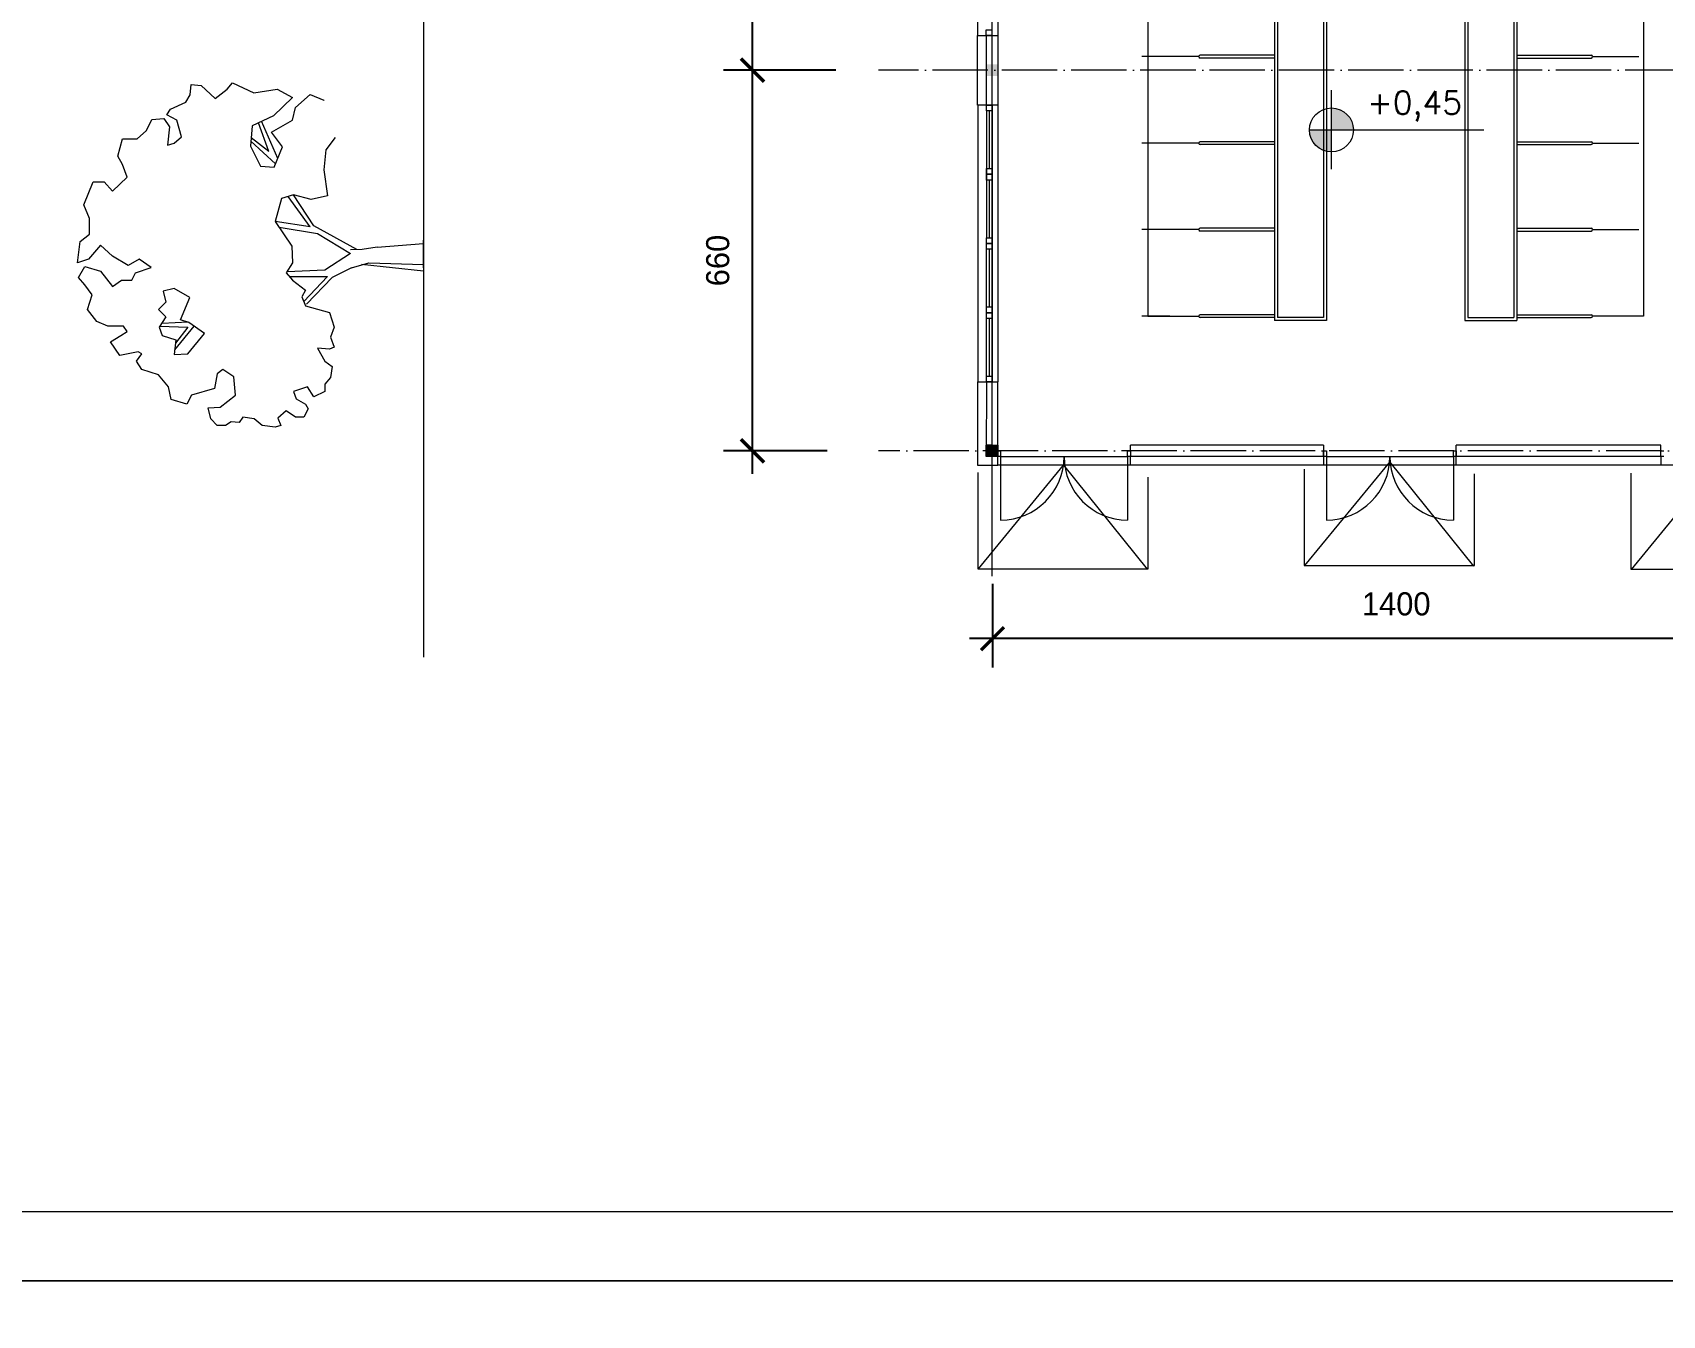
# Model space of a CAD drawing. Header units: millimetres. Extents: x 73 to 57768, y -40361 to 10065.
# Drawn here: x 35372 to 38198, y 5 to 2229 of the extents above; entities that cross this region are included whole.
import ezdxf

# ---------------------------------------------------------------- set-up
doc = ezdxf.new("R2010")
doc.units = ezdxf.units.MM
doc.linetypes.add('ACAD_ISO04W100', pattern=[30, 24, -3, 0, -3])
for name, color, linetype, lineweight in [('1', 7, 'Continuous', 15), ('kote', 124, 'Continuous', 5), ('okvir', 120, 'Continuous', 13), ('Osovine', 252, 'ACAD_ISO04W100', 9), ('tanka', 140, 'Continuous', 9), ('zidovi', 195, 'Continuous', 5)]:
    doc.layers.add(name, color=color, linetype=linetype, lineweight=lineweight)
doc.layers.add('pogled', color=7, linetype='Continuous', lineweight=5, true_color=0x8db1c3)
doc.styles.add('zlaja', font='verdana.TTF', dxfattribs={"height": 40})
doc.dimstyles.new('1na200', dxfattribs={"dimtxt": 40, "dimasz": 40, "dimexe": 50, "dimexo": 50, "dimgap": 40, "dimtad": 1, "dimdec": 0, "dimtxsty": 'Standard', "dimblk": 'ARCHTICK', "dimcen": 40, "dimdle": 40, "dimadec": 0, "dimazin": 0, "dimtfac": 1, "dimtdec": 0, "dimtix": 1, "dimtmove": 2, "dimatfit": 3, "dimfxl": 1, "dimarcsym": 0})

# ---------------------------------------------------------------- blocks, each defined once
blk = doc.blocks.new('_ArchTick')
at = {"layer": 'kote', "color": 0, "const_width": 0.15}
blk.add_lwpolyline([(-0.5, -0.5), (0.5, 0.5)], dxfattribs=at)
blk = doc.blocks.new('*D227')
at = {"layer": 'Defpoints', "color": 0}
for p in [(37036.2, 1323), (38436.2, 1323), (37036.2, 1178.1)]:
    blk.add_point(p, dxfattribs=at)
at = {"layer": 'pogled', "color": 0, "lineweight": -2}
for p, q in [((37036.2, 1273), (37036.2, 1128.1)), ((38436.2, 1273), (38436.2, 1128.1)), ((38476.2, 1178.1), (36996.2, 1178.1))]:
    blk.add_line(p, q, dxfattribs=at)
at = {"layer": 'pogled', "color": 0, "lineweight": -2, "xscale": 40, "yscale": 40, "zscale": 40, "rotation": 180}
blk.add_blockref('_ArchTick', (37036.2, 1178.1), dxfattribs=at)
at = {"layer": 'pogled', "color": 0, "lineweight": -2, "xscale": 40, "yscale": 40, "zscale": 40}
blk.add_blockref('_ArchTick', (38436.2, 1178.1), dxfattribs=at)
at = {"layer": 'pogled', "color": 0, "insert": (37736.2, 1238.1), "char_height": 40, "attachment_point": 5}
blk.add_mtext('1400', dxfattribs=at)
blk = doc.blocks.new('*D230')
at = {"layer": 'Defpoints', "color": 0}
for p in [(36619.9, 2163.6), (36814.7, 2163.6), (36799.7, 1503.6)]:
    blk.add_point(p, dxfattribs=at)
at = {"layer": 'pogled', "color": 0, "lineweight": -2}
for p, q in [((36619.9, 1463.6), (36619.9, 2203.6)), ((36764.7, 2163.6), (36569.9, 2163.6)), ((36749.7, 1503.6), (36569.9, 1503.6))]:
    blk.add_line(p, q, dxfattribs=at)
at = {"layer": 'pogled', "color": 0, "lineweight": -2, "xscale": 40, "yscale": 40, "zscale": 40}
for p, rotation in [((36619.9, 2163.6), 90), ((36619.9, 1503.6), 270)]:
    blk.add_blockref('_ArchTick', p, dxfattribs=dict(at, rotation=rotation))
at = {"layer": 'pogled', "color": 0, "insert": (36559.9, 1833.6), "char_height": 40, "attachment_point": 5, "rotation": 90}
blk.add_mtext('660', dxfattribs=at)
blk = doc.blocks.new('*D231')
at = {"layer": 'Defpoints', "color": 0}
for p in [(36619.9, 2763.8), (36817.2, 2763.8), (36814.7, 2163.6)]:
    blk.add_point(p, dxfattribs=at)
at = {"layer": 'pogled', "color": 0, "lineweight": -2}
for p, q in [((36619.9, 2123.6), (36619.9, 2803.8)), ((36767.2, 2763.8), (36569.9, 2763.8)), ((36764.7, 2163.6), (36569.9, 2163.6))]:
    blk.add_line(p, q, dxfattribs=at)
at = {"layer": 'pogled', "color": 0, "lineweight": -2, "xscale": 40, "yscale": 40, "zscale": 40}
for p, rotation in [((36619.9, 2763.8), 90), ((36619.9, 2163.6), 270)]:
    blk.add_blockref('_ArchTick', p, dxfattribs=dict(at, rotation=rotation))
at = {"layer": 'pogled', "color": 0, "insert": (36559.9, 2463.7), "char_height": 40, "attachment_point": 5, "rotation": 90}
blk.add_mtext('600', dxfattribs=at)

msp = doc.modelspace()

# ---------------------------------------------------------------- hatches: boundary and pattern name
at = {"layer": 'pogled'}
h = msp.add_hatch(color=256, dxfattribs=at)
h.paths.add_polyline_path([(37623.875, 2098.165, -0.41421356), (37661.993, 2060.047), (37623.875, 2060.047)])
h.paths.add_polyline_path([(37585.757, 2060.047), (37623.875, 2060.047), (37623.875, 2021.929, -0.41421356)])
at = {"layer": 'zidovi'}
h = msp.add_hatch(color=256, dxfattribs=at)
h.paths.add_polyline_path([(37025.242, 2773.812), (37045.242, 2773.812), (37045.242, 2753.812), (37025.242, 2753.812)])
h.paths.add_polyline_path([(37025.242, 2173.812), (37045.242, 2173.812), (37045.242, 2153.812), (37025.242, 2153.812)])
msp.add_hatch(color=256, dxfattribs=at).paths.add_polyline_path([(37025.242, 1513.633), (37045.242, 1513.633), (37045.242, 1493.633), (37025.242, 1493.633)])

# ---------------------------------------------------------------- linework, layer by layer
at = {"layer": '1', "color": 251, "linetype": 'ACAD_ISO04W100', "ltscale": 4}
for p, q in [((39910.569, 2163.553), (36838.302, 2163.553)), ((38676.707, 1503.553), (36838.302, 1503.553))]:
    msp.add_line(p, q, dxfattribs=at)
at = {"layer": 'okvir'}
for points in [[(28073.426, 10064.707), (28073.426, 64.707), (42073.426, 64.707), (42073.426, 10064.707)], [(28495.734, 9944.707), (28495.734, 184.707), (41953.426, 184.707), (41953.426, 9944.707)], [(28073.426, 64.707), (28073.426, -9935.293), (42073.426, -9935.293), (42073.426, 64.707)]]:
    msp.add_lwpolyline(points, close=True, dxfattribs=at)
at = {"layer": 'Osovine', "ltscale": 100}
msp.add_line((37035.242, 5788.633), (37035.242, 1286.114), dxfattribs=at)
at = {"layer": 'pogled'}
for p, q in [((37305.242, 2937.201), (37305.242, 1737.201)), ((38165.242, 2937.201), (38165.242, 1737.201)), ((37343.837, 2187.201), (37294.956, 2187.201)), ((37343.837, 2187.201), (37294.956, 2187.201)), ((37393.837, 2187.201), (37313.837, 2187.201)), ((37525.143, 2189.7), (37396.143, 2189.7)), ((37525.242, 2184.702), (37396.143, 2184.702)), ((37945.242, 2184.702), (38074.34, 2184.702)), ((37945.34, 2189.7), (38074.34, 2189.7)), ((38076.646, 2187.201), (38156.646, 2187.201)), ((37623.875, 1992.131), (37623.875, 2129.241)), ((37343.837, 2037.201), (37294.956, 2037.201)), ((37343.837, 2037.201), (37294.956, 2037.201)), ((37393.837, 2037.201), (37313.837, 2037.201)), ((37525.143, 2039.7), (37396.143, 2039.7)), ((37585.757, 2060.047), (37888.063, 2060.047)), ((37945.34, 2039.7), (38074.34, 2039.7)), ((38076.646, 2037.201), (38156.646, 2037.201)), ((37525.242, 2034.702), (37396.143, 2034.702)), ((37945.242, 2034.702), (38074.34, 2034.702)), ((37343.837, 1887.201), (37294.956, 1887.201)), ((37343.837, 1887.201), (37294.956, 1887.201)), ((37393.837, 1887.201), (37313.837, 1887.201)), ((37525.143, 1889.7), (37396.143, 1889.7)), ((37525.242, 1884.702), (37396.143, 1884.702)), ((37945.242, 1884.702), (38074.34, 1884.702)), ((37945.34, 1889.7), (38074.34, 1889.7)), ((38076.646, 1887.201), (38156.646, 1887.201)), ((37343.837, 1737.201), (37294.956, 1737.201)), ((37343.837, 1737.201), (37294.956, 1737.201)), ((37305.242, 1737.201), (37393.837, 1737.201)), ((37525.143, 1739.7), (37396.143, 1739.7)), ((37525.242, 1734.702), (37396.143, 1734.702)), ((37945.242, 1734.702), (38074.34, 1734.702)), ((37945.34, 1739.7), (38074.34, 1739.7)), ((38165.242, 1737.201), (38076.646, 1737.201))]:
    msp.add_line(p, q, dxfattribs=at)
at = {"layer": 'pogled', "color": 3, "linetype": 'ByBlock'}
for p, q in [((35781.149, 2022.543), (35763.335, 2072.349)), ((35796.782, 2010.279), (35768.395, 2075.114)), ((35750.055, 2040.809), (35793.01, 2001.066)), ((35781.149, 2022.543), (35750.561, 2046.359)), ((35852.893, 1891.912), (35814.63, 1944.483)), ((35859.27, 1893.505), (35824.196, 1947.669)), ((35852.893, 1891.912), (35792.309, 1901.47)), ((35934.067, 1852.655), (35859.27, 1893.505)), ((35799.065, 1891.345), (35865.647, 1880.76)), ((35865.647, 1880.76), (35923.042, 1845.713)), ((36049.562, 1820.757), (36049.562, 1868.953)), ((35923.042, 1845.713), (35878.401, 1817.038)), ((35942.933, 1852.974), (35922.667, 1852.244)), ((35969.283, 1856.6), (35942.933, 1852.974)), ((35969.283, 1856.6), (36049.562, 1863.127)), ((36049.562, 1863.127), (36049.562, 1814.931)), ((35878.401, 1817.038), (35813.036, 1813.852)), ((35924.462, 1821.013), (35891.156, 1804.293)), ((35924.462, 1821.013), (35954.557, 1829.702)), ((36049.562, 1814.931), (35942.25, 1826.789)), ((35954.557, 1829.702), (36049.562, 1826.474)), ((35616.936, 1785.177), (35597.804, 1780.398)), ((35644.039, 1769.246), (35616.936, 1785.177)), ((35817.818, 1805.886), (35883.185, 1805.886)), ((35883.185, 1805.886), (35841.733, 1762.874)), ((35891.156, 1804.293), (35846.516, 1758.095)), ((35602.587, 1761.281), (35589.833, 1748.537)), ((35597.804, 1780.398), (35602.587, 1761.281)), ((35628.096, 1731.012), (35644.039, 1769.246)), ((35589.833, 1748.537), (35602.587, 1735.792)), ((35602.587, 1735.792), (35591.427, 1718.268)), ((35641.487, 1726.553), (35596.21, 1724.64)), ((35642.445, 1726.233), (35628.096, 1731.012)), ((35669.548, 1707.117), (35642.445, 1726.233)), ((35591.427, 1718.268), (35596.21, 1703.931)), ((35592.542, 1720.018), (35640.851, 1718.268)), ((35596.21, 1703.931), (35620.125, 1695.965)), ((35620.125, 1695.965), (35616.936, 1670.477)), ((35651.52, 1719.833), (35618.009, 1679.053)), ((35640.851, 1718.268), (35619.41, 1690.253)), ((35640.851, 1672.07), (35669.548, 1707.117)), ((35616.936, 1670.477), (35640.851, 1672.07))]:
    msp.add_line(p, q, dxfattribs=at)
at = {"layer": 'pogled'}
for points in [[(36049.562, 5586.103), (36049.562, 1999.044), (36049.562, 1146.19)], [(36049.562, 5217.379), (36049.562, 2666.657), (36049.562, 1813.802)]]:
    msp.add_lwpolyline(points, dxfattribs=at)
at = {"layer": 'pogled', "color": 3, "linetype": 'ByBlock'}
msp.add_lwpolyline([(35896.437, 2046.988), (35879.996, 2025.729), (35876.807, 1990.682), (35883.185, 1946.076), (35854.487, 1939.704), (35824.196, 1947.669), (35803.469, 1941.297), (35792.309, 1901.47), (35821.007, 1858.457), (35822.601, 1829.783), (35811.441, 1812.259), (35822.601, 1799.514), (35844.921, 1781.991), (35838.544, 1770.839), (35844.921, 1754.909), (35886.373, 1743.757), (35894.345, 1718.268), (35887.968, 1700.745), (35894.345, 1683.221), (35886.373, 1680.035), (35865.647, 1681.628), (35878.401, 1659.325), (35891.156, 1649.766), (35887.968, 1630.65), (35878.401, 1619.498), (35878.401, 1606.754), (35859.27, 1597.196), (35848.11, 1614.719), (35824.196, 1606.754), (35828.978, 1594.01), (35844.921, 1584.451), (35849.704, 1576.486), (35841.733, 1562.148), (35827.384, 1562.148), (35811.441, 1573.299), (35797.092, 1560.555), (35801.875, 1547.811), (35792.309, 1544.625), (35769.989, 1547.811), (35755.64, 1558.962), (35736.509, 1562.148), (35730.132, 1552.59), (35715.783, 1554.183), (35706.217, 1547.811), (35691.869, 1547.811), (35680.708, 1558.962), (35675.925, 1578.079), (35696.651, 1579.672), (35723.754, 1600.382), (35720.566, 1632.243), (35701.434, 1644.987), (35691.869, 1637.022), (35687.085, 1611.533), (35647.228, 1600.382), (35639.256, 1584.451), (35612.153, 1592.417), (35607.371, 1614.719), (35589.833, 1635.429), (35561.136, 1644.987), (35551.57, 1659.325), (35561.136, 1672.07), (35554.758, 1675.256), (35522.872, 1668.884), (35506.929, 1692.779), (35524.467, 1703.931), (35535.627, 1710.303), (35529.249, 1719.861), (35502.146, 1719.861), (35483.015, 1727.826), (35467.072, 1748.537), (35475.043, 1774.025), (35462.289, 1791.549), (35451.129, 1804.293), (35462.289, 1823.41), (35489.392, 1815.445), (35510.118, 1788.363), (35526.061, 1799.514), (35543.598, 1799.514), (35549.975, 1812.259), (35577.078, 1821.817), (35556.353, 1836.155), (35537.221, 1825.003), (35510.118, 1840.934), (35489.392, 1860.051), (35468.666, 1836.155), (35449.535, 1829.783), (35454.317, 1866.423), (35470.26, 1879.167), (35470.26, 1906.25), (35460.695, 1930.145), (35476.638, 1969.972), (35495.769, 1969.972), (35510.118, 1954.041), (35535.627, 1977.937), (35527.655, 2000.24), (35519.684, 2014.578), (35527.655, 2044.845), (35553.164, 2044.845), (35569.107, 2059.183), (35578.673, 2078.3), (35599.399, 2079.893), (35608.965, 2065.556), (35605.776, 2033.694), (35616.936, 2036.88), (35629.691, 2048.032), (35621.719, 2076.707), (35604.182, 2086.265), (35610.559, 2095.824), (35637.111, 2108.307), (35645.083, 2121.052), (35646.677, 2138.576), (35664.215, 2136.983), (35688.129, 2114.679), (35708.855, 2130.61), (35718.421, 2141.762), (35755.148, 2124.122), (35795.498, 2130.871), (35822.601, 2116.533), (35789.121, 2084.672), (35752.452, 2067.149), (35749.263, 2032.101), (35766.801, 1997.054), (35790.715, 1995.461), (35805.064, 2030.508), (35785.932, 2055.997), (35822.601, 2076.707), (35827.384, 2099.01), (35852.893, 2121.312), (35876.807, 2111.754), (35877.013, 2111.229)], dxfattribs=at)
at = {"layer": 'pogled', "ltscale": 5}
for points in [[(37011.946, 1299.18), (37159.214, 1478.633), (37304.594, 1298.235)], [(37576.471, 1471.824), (37576.471, 1304.923), (37871.821, 1304.923), (37871.821, 1463.616)], [(37577.577, 1304.849), (37724.845, 1484.302), (37870.225, 1303.904)], [(38144.336, 1298.213), (38291.604, 1477.666), (38436.983, 1297.269)], [(37010.84, 1466.155), (37010.84, 1299.254), (37306.19, 1299.254), (37306.19, 1457.947)], [(38143.23, 1465.189), (38143.23, 1298.288), (38438.58, 1298.288), (38438.58, 1456.98)]]:
    msp.add_lwpolyline(points, dxfattribs=at)
at = {"layer": 'pogled'}
msp.add_circle((37623.875, 2060.047), 38.118, dxfattribs=at)
for centre, start, end in [((37396.344, 2187.201), 94.600823, 265.399177), ((38074.139, 2187.201), 274.600823, 85.399177), ((37396.344, 2037.201), 94.600823, 265.399177), ((38074.139, 2037.201), 274.600823, 85.399177), ((37396.344, 1887.201), 94.600823, 265.399177), ((38074.139, 1887.201), 274.600823, 85.399177), ((37396.344, 1737.201), 94.600823, 265.399177), ((38074.139, 1737.201), 274.600823, 85.399177)]:
    msp.add_arc(centre, 2.507, start, end, dxfattribs=at)
at = {"layer": 'tanka'}
for p, q in [((37525.242, 2942.702), (37525.242, 1729.702)), ((37615.242, 2942.702), (37615.242, 1729.702)), ((37855.242, 2942.702), (37855.242, 1729.702)), ((37945.242, 2942.702), (37945.242, 1729.702)), ((37530.242, 2937.702), (37530.242, 1734.702)), ((37610.242, 2937.702), (37610.242, 1734.702)), ((37860.242, 2937.702), (37860.242, 1734.702)), ((37940.242, 2937.702), (37940.242, 1734.702)), ((37010.242, 2463.812), (37010.242, 2223.812)), ((37045.242, 2463.812), (37045.242, 2223.812)), ((37010.562, 2103.128), (37010.562, 1623.128)), ((37025.562, 2093.128), (37025.562, 1873.128)), ((37035.562, 2093.128), (37035.562, 1993.128)), ((37045.562, 2103.128), (37045.562, 1623.128)), ((37035.562, 1973.128), (37035.562, 1873.128)), ((37025.378, 1853.128), (37025.378, 1753.128)), ((37035.562, 1853.128), (37035.562, 1753.128)), ((37025.378, 1733.128), (37025.378, 1633.128)), ((37035.562, 1733.128), (37035.562, 1633.128)), ((37615.242, 1729.702), (37525.242, 1729.702)), ((37610.242, 1734.702), (37530.242, 1734.702)), ((37855.242, 1729.702), (37945.242, 1729.702)), ((37860.242, 1734.702), (37940.242, 1734.702)), ((37275.242, 1478.633), (37045.242, 1478.633)), ((37050.242, 1493.633), (37270.242, 1493.633)), ((37050.242, 1493.633), (37050.242, 1383.633)), ((37270.242, 1493.633), (37270.242, 1383.633)), ((37840.242, 1478.633), (37610.242, 1478.633)), ((37615.242, 1493.633), (37835.242, 1493.633)), ((37615.242, 1493.633), (37615.242, 1383.633)), ((37835.242, 1493.633), (37835.242, 1383.633)), ((38425.242, 1478.633), (38195.242, 1478.633))]:
    msp.add_line(p, q, dxfattribs=at)
for centre, start, end in [((37050.242, 1493.633), 270, 0), ((37270.242, 1493.633), 180, 270), ((37615.242, 1493.633), 270, 0), ((37835.242, 1493.633), 180, 270)]:
    msp.add_arc(centre, 110, start, end, dxfattribs=at)
at = {"layer": 'zidovi'}
for p, q in [((37010.242, 2103.128), (37010.242, 2223.812)), ((37010.242, 2223.812), (37045.242, 2223.812)), ((37025.242, 2223.812), (37025.242, 2103.128)), ((37045.242, 2223.812), (37045.242, 2103.128)), ((37045.562, 2103.128), (37010.562, 2103.128)), ((37030.562, 2093.128), (37030.562, 1993.128)), ((37025.562, 1993.128), (37025.562, 1973.128)), ((37025.562, 1993.128), (37025.562, 1973.128)), ((37030.562, 1973.128), (37030.562, 1873.128)), ((37030.562, 1853.128), (37030.562, 1753.128)), ((37030.562, 1733.128), (37030.562, 1633.128)), ((37010.242, 1623.128), (37045.242, 1623.128)), ((37010.242, 1623.128), (37010.242, 1478.633)), ((37025.893, 1623.128), (37025.242, 1493.633)), ((37045.242, 1478.633), (37045.242, 1623.128)), ((37035.242, 1513.633), (37025.242, 1513.633)), ((37025.242, 1493.633), (37025.242, 1513.633)), ((37025.242, 1513.633), (37045.242, 1513.633)), ((37025.242, 1493.633), (37025.242, 1513.633)), ((37025.242, 1513.633), (37045.242, 1513.633)), ((37025.242, 1493.633), (37025.242, 1513.633)), ((37025.242, 1513.633), (37045.242, 1513.633)), ((37025.242, 1493.633), (37025.242, 1513.633)), ((37025.242, 1513.633), (37045.242, 1513.633)), ((37045.242, 1513.633), (37045.242, 1493.633)), ((37045.242, 1513.633), (37045.242, 1493.633)), ((37045.242, 1513.633), (37045.242, 1493.633)), ((37045.242, 1513.633), (37045.242, 1493.633)), ((37045.242, 1503.633), (37050.242, 1503.633)), ((37045.242, 1503.633), (37050.242, 1503.633)), ((37045.242, 1493.633), (37045.242, 1503.633)), ((37050.242, 1503.633), (37050.242, 1493.633)), ((37270.242, 1503.633), (37275.242, 1503.633)), ((37270.242, 1493.633), (37270.242, 1503.633)), ((37275.242, 1503.633), (37275.242, 1513.633)), ((37610.242, 1513.633), (37275.242, 1513.633)), ((37275.242, 1503.633), (37275.242, 1493.633)), ((37610.242, 1513.633), (37610.242, 1478.633)), ((37610.242, 1503.633), (37615.242, 1503.633)), ((37610.242, 1493.633), (37610.242, 1503.633)), ((37615.242, 1503.633), (37615.242, 1493.633)), ((37835.242, 1503.633), (37840.242, 1503.633)), ((37835.242, 1493.633), (37835.242, 1503.633)), ((38195.242, 1513.633), (37840.242, 1513.633)), ((37840.242, 1478.633), (37840.242, 1513.633)), ((37840.242, 1503.633), (37840.242, 1493.633)), ((38195.242, 1503.633), (38195.242, 1513.633)), ((38195.242, 1503.633), (38200.242, 1503.633)), ((38195.242, 1493.633), (38195.242, 1503.633)), ((37010.242, 1478.633), (37045.242, 1478.633)), ((37045.242, 1493.633), (37025.242, 1493.633)), ((37045.242, 1493.633), (37025.242, 1493.633)), ((37045.242, 1493.633), (37025.242, 1493.633)), ((37045.242, 1493.633), (37025.242, 1493.633)), ((37050.242, 1493.633), (37045.242, 1493.633)), ((37610.242, 1493.633), (37270.242, 1493.633)), ((37275.242, 1493.633), (37270.242, 1493.633)), ((37275.242, 1478.633), (37275.242, 1493.633)), ((37610.242, 1478.633), (37275.242, 1478.633)), ((37615.242, 1493.633), (37610.242, 1493.633)), ((37840.242, 1493.633), (37835.242, 1493.633)), ((38195.242, 1493.633), (37840.242, 1493.633)), ((38195.242, 1478.633), (37840.242, 1478.633)), ((38195.242, 1493.633), (38195.242, 1478.633)), ((38200.242, 1493.633), (38195.242, 1493.633))]:
    msp.add_line(p, q, dxfattribs=at)
for points in [[(37035.242, 2223.812), (37025.242, 2223.812), (37025.242, 2233.812), (37035.242, 2233.812)], [(37035.562, 2093.128), (37025.562, 2093.128), (37025.562, 2103.128), (37035.562, 2103.128)], [(37035.562, 1983.128), (37025.562, 1983.128), (37025.562, 1993.128), (37035.562, 1993.128)], [(37035.562, 1973.128), (37025.562, 1973.128), (37025.562, 1983.128), (37035.562, 1983.128)], [(37035.562, 1863.128), (37025.562, 1863.128), (37025.562, 1873.128), (37035.562, 1873.128)], [(37035.562, 1853.128), (37025.562, 1853.128), (37025.562, 1863.128), (37035.562, 1863.128)], [(37035.562, 1743.128), (37025.562, 1743.128), (37025.562, 1753.128), (37035.562, 1753.128)], [(37035.562, 1733.128), (37025.562, 1733.128), (37025.562, 1743.128), (37035.562, 1743.128)], [(37035.562, 1623.128), (37025.562, 1623.128), (37025.562, 1633.128), (37035.562, 1633.128)]]:
    msp.add_lwpolyline(points, close=True, dxfattribs=at)

# ---------------------------------------------------------------- texts
at = {"layer": 'pogled', "insert": (37685.745, 2127.416), "char_height": 40, "width": 201.867, "attachment_point": 1, "style": 'zlaja'}
msp.add_mtext('{\\Fsimplex|c0;+0,\\Fsimplex|c238;45}', dxfattribs=at)

# ---------------------------------------------------------------- dimensions: what is measured, and where the dimension line sits
at = {"layer": 'pogled'}
for base, p1, p2, angle, picture, middle in [((36619.923, 2763.837), (36814.68, 2163.633), (36817.18, 2763.837), 90, '*D231', (36559.923, 2463.735)), ((36619.923, 2163.633), (36799.68, 1503.633), (36814.68, 2163.633), 90, '*D230', (36559.923, 1833.633)), ((37036.205, 1178.058), (38436.205, 1323.048), (37036.205, 1323.048), 180, '*D227', (37736.205, 1238.058))]:
    dim = msp.add_linear_dim(base=base, p1=p1, p2=p2, angle=angle, dimstyle='1na200', dxfattribs=at)
    dim.commit()
    dim.dimension.update_dxf_attribs({"geometry": picture, "text_midpoint": middle})

doc.saveas('drawing.dxf')
